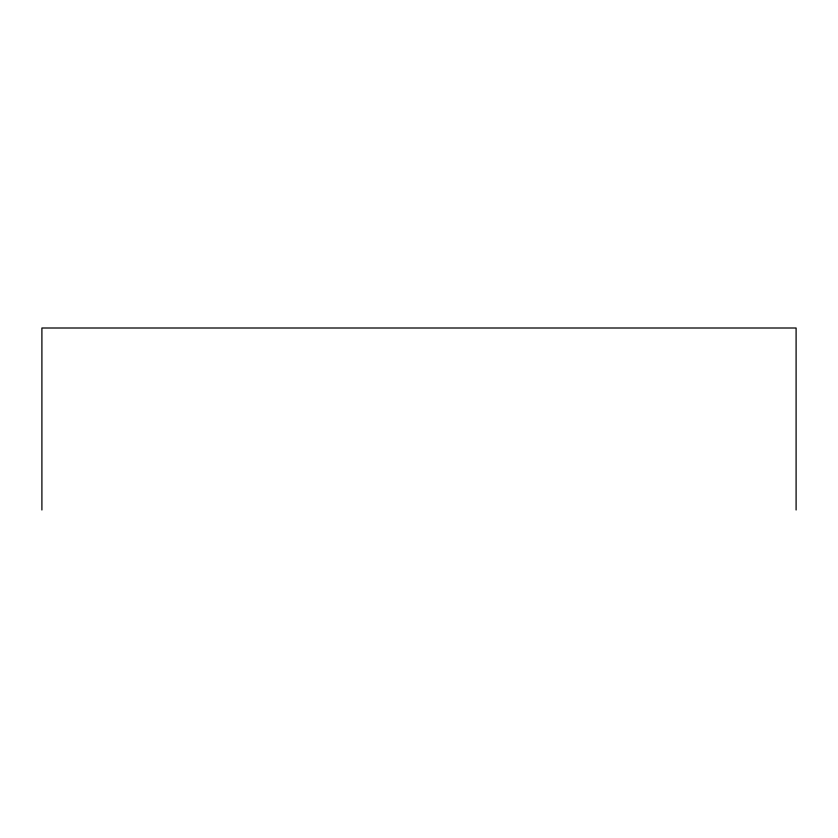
<?xml version="1.0" encoding="UTF-8"?>
<svg xmlns="http://www.w3.org/2000/svg" width="838" height="838" viewBox="0 0 838 838"><rect width="100%" height="100%" fill="white"/><g stroke="black" fill="none" stroke-linecap="round" stroke-linejoin="round"><path stroke-width="1.26" d="M796.1 509.996L796.1 328.004L41.9 328.004L41.9 509.996"/></g></svg>
